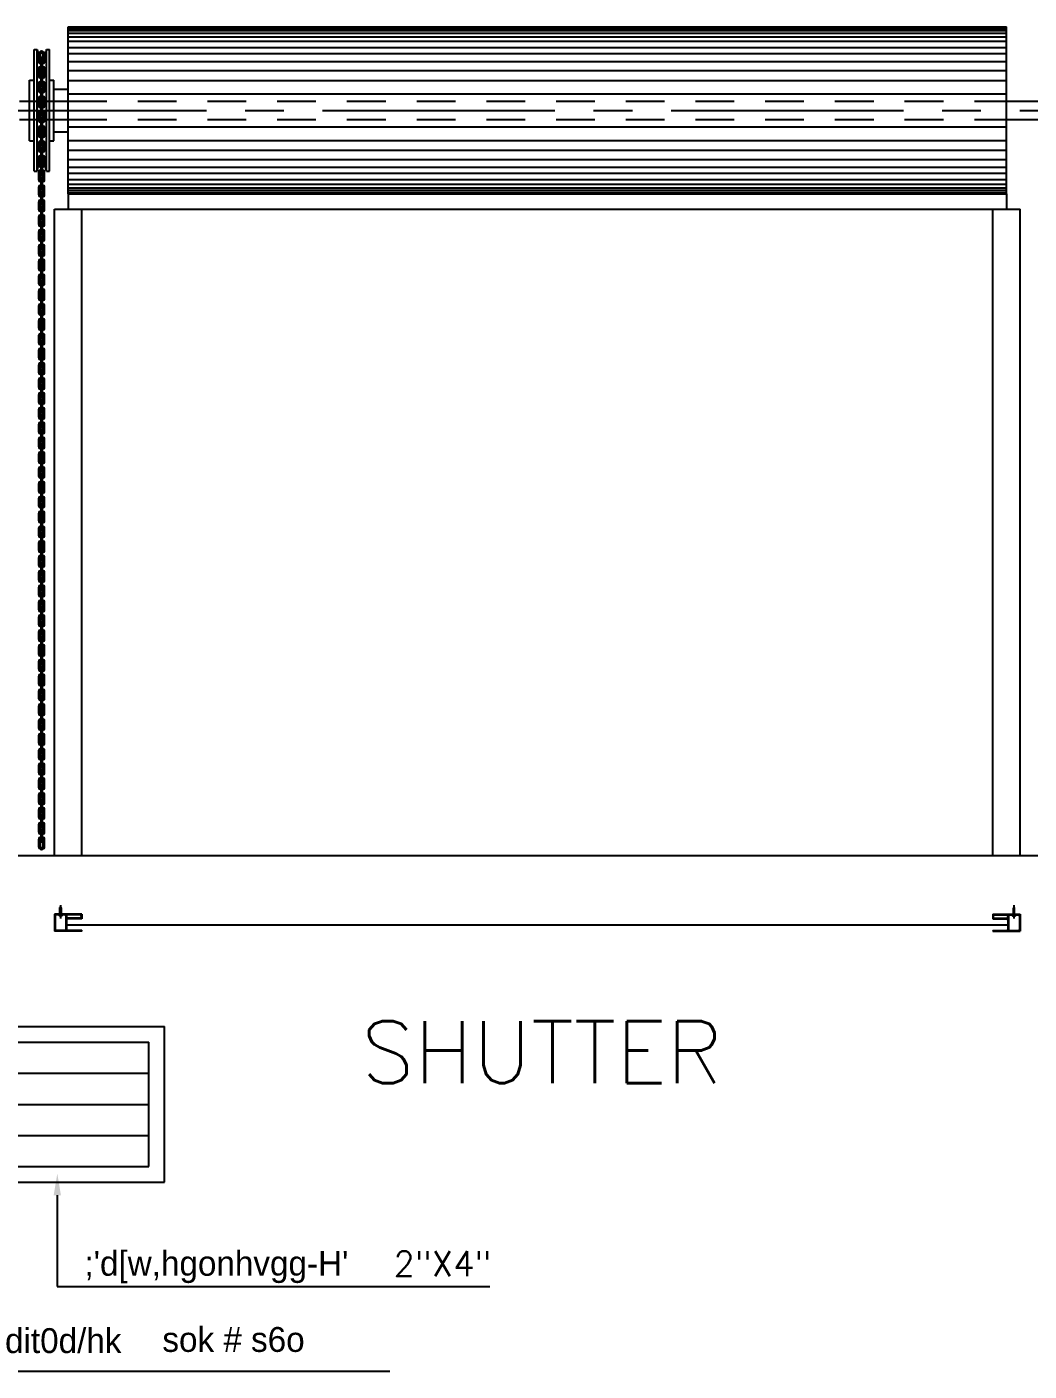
# Model space of a CAD drawing. Header units: inches. Extents: x -2548 to -2391, y 2200 to 2352.
# Drawn here: x -2451.219 to -2447.984, y 2317.749 to 2322.087 of the extents above; entities that cross this region are included whole.
import ezdxf

# ---------------------------------------------------------------- set-up
doc = ezdxf.new("R2010")
doc.units = ezdxf.units.IN
doc.header["$MEASUREMENT"] = 0
for name, pattern in [('CENTER2', [1.125, 0.75, -0.125, 0.125, -0.125]), ('HIDDEN', [0.375, 0.25, -0.125]), ('HIDDEN2', [0.1875, 0.125, -0.0625])]:
    doc.linetypes.add(name, pattern=pattern)
for name, color, linetype in [('1', 7, 'Continuous'), ('19', 4, 'Continuous'), ('2', 2, 'Continuous'), ('4', 4, 'Continuous'), ('5', 5, 'Continuous'), ('6', 6, 'Continuous'), ('8', 8, 'HIDDEN'), ('AD', 6, 'Continuous'), ('DOOR', 9, 'Continuous'), ('GL', 9, 'CENTER2'), ('HI1', 9, 'HIDDEN2')]:
    doc.layers.add(name, color=color, linetype=linetype)
doc.styles.add('GGG', font='THAICU.shx', dxfattribs={"height": 80})
doc.styles.add('ROMANS', font='romans', dxfattribs={"height": 0.1})

msp = doc.modelspace()

# ---------------------------------------------------------------- linework, layer by layer
at = {"layer": '1'}
msp.add_line((-2451.04184, 2321.49867), (-2448.10184, 2321.49867), dxfattribs=at)
at = {"layer": '1', "color": 1, "linetype": 'Continuous'}
for p, q in [((-2451.11338, 2319.24529), (-2451.11044, 2319.24551)), ((-2451.11257, 2319.24465), (-2451.11338, 2319.24529)), ((-2451.11338, 2319.24273), (-2451.11257, 2319.24278)), ((-2451.11257, 2319.24209), (-2451.11338, 2319.24273)), ((-2451.11338, 2319.24016), (-2451.11257, 2319.24022)), ((-2451.11257, 2319.23952), (-2451.11338, 2319.24016)), ((-2451.11338, 2319.23759), (-2451.11257, 2319.23765)), ((-2451.11257, 2319.23695), (-2451.11338, 2319.23759)), ((-2451.11338, 2319.23503), (-2451.11257, 2319.23509)), ((-2451.11257, 2319.23439), (-2451.11338, 2319.23503)), ((-2451.11338, 2319.23246), (-2451.11257, 2319.23252)), ((-2451.11257, 2319.23182), (-2451.11338, 2319.23246)), ((-2451.11338, 2319.2299), (-2451.11257, 2319.22996)), ((-2451.11257, 2319.22926), (-2451.11338, 2319.2299)), ((-2451.11338, 2319.22733), (-2451.11257, 2319.22739)), ((-2451.11257, 2319.22669), (-2451.11338, 2319.22733)), ((-2451.11338, 2319.22477), (-2451.11257, 2319.22482)), ((-2451.11338, 2319.22127), (-2451.11338, 2319.22477)), ((-2451.11257, 2319.24278), (-2451.11257, 2319.24465)), ((-2451.11257, 2319.24022), (-2451.11257, 2319.24209)), ((-2451.11257, 2319.23765), (-2451.11257, 2319.23952)), ((-2451.11257, 2319.23509), (-2451.11257, 2319.23695)), ((-2451.11257, 2319.23252), (-2451.11257, 2319.23439)), ((-2451.11257, 2319.22996), (-2451.11257, 2319.23182)), ((-2451.11257, 2319.22739), (-2451.11257, 2319.22926)), ((-2451.11257, 2319.22482), (-2451.11257, 2319.22669)), ((-2451.11044, 2319.24551), (-2451.1075, 2319.24273)), ((-2451.1083, 2319.24278), (-2451.1083, 2319.24092)), ((-2451.1075, 2319.24273), (-2451.1083, 2319.24278)), ((-2451.1083, 2319.24092), (-2451.1075, 2319.24016)), ((-2451.1083, 2319.24022), (-2451.1083, 2319.23835)), ((-2451.1075, 2319.24016), (-2451.1083, 2319.24022)), ((-2451.1083, 2319.23835), (-2451.1075, 2319.23759)), ((-2451.1083, 2319.23765), (-2451.1083, 2319.23579)), ((-2451.1075, 2319.23759), (-2451.1083, 2319.23765)), ((-2451.1083, 2319.23579), (-2451.1075, 2319.23503)), ((-2451.1083, 2319.23509), (-2451.1083, 2319.23322)), ((-2451.1075, 2319.23503), (-2451.1083, 2319.23509)), ((-2451.1083, 2319.23322), (-2451.1075, 2319.23246)), ((-2451.1083, 2319.23252), (-2451.1083, 2319.23066)), ((-2451.1075, 2319.23246), (-2451.1083, 2319.23252)), ((-2451.1083, 2319.23066), (-2451.1075, 2319.2299)), ((-2451.1083, 2319.22996), (-2451.1083, 2319.22809)), ((-2451.1075, 2319.2299), (-2451.1083, 2319.22996)), ((-2451.1083, 2319.22809), (-2451.1075, 2319.22733)), ((-2451.1083, 2319.22739), (-2451.1083, 2319.22552)), ((-2451.1075, 2319.22733), (-2451.1083, 2319.22739)), ((-2451.1083, 2319.22552), (-2451.1075, 2319.22477)), ((-2451.1075, 2319.22477), (-2451.1075, 2319.22127)), ((-2448.03324, 2319.24551), (-2448.03618, 2319.24273)), ((-2448.03618, 2319.24273), (-2448.03537, 2319.24278)), ((-2448.03537, 2319.24092), (-2448.03618, 2319.24016)), ((-2448.03618, 2319.24016), (-2448.03537, 2319.24022)), ((-2448.03537, 2319.23835), (-2448.03618, 2319.23759)), ((-2448.03618, 2319.23759), (-2448.03537, 2319.23765)), ((-2448.03537, 2319.23579), (-2448.03618, 2319.23503)), ((-2448.03618, 2319.23503), (-2448.03537, 2319.23509)), ((-2448.03537, 2319.23322), (-2448.03618, 2319.23246)), ((-2448.03618, 2319.23246), (-2448.03537, 2319.23252)), ((-2448.03537, 2319.23066), (-2448.03618, 2319.2299)), ((-2448.03618, 2319.2299), (-2448.03537, 2319.22996)), ((-2448.03537, 2319.22809), (-2448.03618, 2319.22733)), ((-2448.03618, 2319.22733), (-2448.03537, 2319.22739)), ((-2448.03537, 2319.22552), (-2448.03618, 2319.22477)), ((-2448.03618, 2319.22477), (-2448.03618, 2319.22127)), ((-2448.03537, 2319.24278), (-2448.03537, 2319.24092)), ((-2448.03537, 2319.24022), (-2448.03537, 2319.23835)), ((-2448.03537, 2319.23765), (-2448.03537, 2319.23579)), ((-2448.03537, 2319.23509), (-2448.03537, 2319.23322)), ((-2448.03537, 2319.23252), (-2448.03537, 2319.23066)), ((-2448.03537, 2319.22996), (-2448.03537, 2319.22809)), ((-2448.03537, 2319.22739), (-2448.03537, 2319.22552)), ((-2448.0303, 2319.24529), (-2448.03324, 2319.24551)), ((-2448.0311, 2319.24465), (-2448.0303, 2319.24529)), ((-2448.0311, 2319.24278), (-2448.0311, 2319.24465)), ((-2448.0303, 2319.24273), (-2448.0311, 2319.24278)), ((-2448.0311, 2319.24209), (-2448.0303, 2319.24273)), ((-2448.0311, 2319.24022), (-2448.0311, 2319.24209)), ((-2448.0303, 2319.24016), (-2448.0311, 2319.24022)), ((-2448.0311, 2319.23952), (-2448.0303, 2319.24016)), ((-2448.0311, 2319.23765), (-2448.0311, 2319.23952)), ((-2448.0303, 2319.23759), (-2448.0311, 2319.23765)), ((-2448.0311, 2319.23695), (-2448.0303, 2319.23759)), ((-2448.0311, 2319.23509), (-2448.0311, 2319.23695)), ((-2448.0303, 2319.23503), (-2448.0311, 2319.23509)), ((-2448.0311, 2319.23439), (-2448.0303, 2319.23503)), ((-2448.0311, 2319.23252), (-2448.0311, 2319.23439)), ((-2448.0303, 2319.23246), (-2448.0311, 2319.23252)), ((-2448.0311, 2319.23182), (-2448.0303, 2319.23246)), ((-2448.0311, 2319.22996), (-2448.0311, 2319.23182)), ((-2448.0303, 2319.2299), (-2448.0311, 2319.22996)), ((-2448.0311, 2319.22926), (-2448.0303, 2319.2299)), ((-2448.0311, 2319.22739), (-2448.0311, 2319.22926)), ((-2448.0303, 2319.22733), (-2448.0311, 2319.22739)), ((-2448.0311, 2319.22669), (-2448.0303, 2319.22733)), ((-2448.0311, 2319.22482), (-2448.0311, 2319.22669)), ((-2448.0303, 2319.22477), (-2448.0311, 2319.22482)), ((-2448.0303, 2319.22127), (-2448.0303, 2319.22477))]:
    msp.add_line(p, q, dxfattribs=at)
at = {"layer": '1', "color": 1}
for p, q in [((-2451.1075, 2319.24273), (-2451.11338, 2319.24529)), ((-2451.1075, 2319.24016), (-2451.11338, 2319.24273)), ((-2451.1075, 2319.23759), (-2451.11338, 2319.24016)), ((-2451.1075, 2319.23503), (-2451.11338, 2319.23759)), ((-2451.1075, 2319.23246), (-2451.11338, 2319.23503)), ((-2451.1075, 2319.23246), (-2451.11338, 2319.23503)), ((-2451.1075, 2319.2299), (-2451.11338, 2319.23246)), ((-2451.1075, 2319.22733), (-2451.11338, 2319.2299)), ((-2451.1075, 2319.22733), (-2451.11338, 2319.2299)), ((-2451.1075, 2319.22477), (-2451.11338, 2319.22733)), ((-2451.1075, 2319.22127), (-2451.11338, 2319.22127)), ((-2448.03618, 2319.24273), (-2448.0303, 2319.24529)), ((-2448.03618, 2319.24016), (-2448.0303, 2319.24273)), ((-2448.03618, 2319.23759), (-2448.0303, 2319.24016)), ((-2448.03618, 2319.23503), (-2448.0303, 2319.23759)), ((-2448.03618, 2319.23246), (-2448.0303, 2319.23503)), ((-2448.03618, 2319.23246), (-2448.0303, 2319.23503)), ((-2448.03618, 2319.2299), (-2448.0303, 2319.23246)), ((-2448.03618, 2319.22733), (-2448.0303, 2319.2299)), ((-2448.03618, 2319.22733), (-2448.0303, 2319.2299)), ((-2448.03618, 2319.22477), (-2448.0303, 2319.22733)), ((-2448.03618, 2319.22127), (-2448.0303, 2319.22127))]:
    msp.add_line(p, q, dxfattribs=at)
at = {"layer": '1'}
for points in [[(-2451.18132, 2321.97701, 1), (-2451.16172, 2321.97701), (-2451.16172, 2321.99841, 1), (-2451.18132, 2321.99841)], [(-2451.17642, 2321.97701, 1), (-2451.16662, 2321.97701), (-2451.16662, 2321.99841, 1), (-2451.17642, 2321.99841)], [(-2451.18132, 2321.92918, 1), (-2451.16172, 2321.92918), (-2451.16172, 2321.95058, 1), (-2451.18132, 2321.95058)], [(-2451.17642, 2321.92918, 1), (-2451.16662, 2321.92918), (-2451.16662, 2321.95058, 1), (-2451.17642, 2321.95058)], [(-2451.1688, 2321.94579), (-2451.1688, 2321.98189, 1), (-2451.1737, 2321.98189), (-2451.1737, 2321.94579, 1)], [(-2451.18132, 2321.88136, 1), (-2451.16172, 2321.88136), (-2451.16172, 2321.90275, 1), (-2451.18132, 2321.90275)], [(-2451.1688, 2321.89797), (-2451.1688, 2321.93407, 1), (-2451.1737, 2321.93407), (-2451.1737, 2321.89797, 1)], [(-2451.17642, 2321.88136, 1), (-2451.16662, 2321.88136), (-2451.16662, 2321.90275, 1), (-2451.17642, 2321.90275)], [(-2451.1688, 2321.85014), (-2451.1688, 2321.88624, 1), (-2451.1737, 2321.88624), (-2451.1737, 2321.85014, 1)], [(-2451.18132, 2321.83353, 1), (-2451.16172, 2321.83353), (-2451.16172, 2321.85493, 1), (-2451.18132, 2321.85493)], [(-2451.17642, 2321.83353, 1), (-2451.16662, 2321.83353), (-2451.16662, 2321.85493, 1), (-2451.17642, 2321.85493)], [(-2451.1688, 2321.80232), (-2451.1688, 2321.83842, 1), (-2451.1737, 2321.83842), (-2451.1737, 2321.80232, 1)], [(-2451.18132, 2321.7857, 1), (-2451.16172, 2321.7857), (-2451.16172, 2321.8071, 1), (-2451.18132, 2321.8071)], [(-2451.17642, 2321.7857, 1), (-2451.16662, 2321.7857), (-2451.16662, 2321.8071, 1), (-2451.17642, 2321.8071)], [(-2451.1688, 2321.75449), (-2451.1688, 2321.79059, 1), (-2451.1737, 2321.79059), (-2451.1737, 2321.75449, 1)], [(-2451.18132, 2321.73788, 1), (-2451.16172, 2321.73788), (-2451.16172, 2321.75928, 1), (-2451.18132, 2321.75928)], [(-2451.17642, 2321.73788, 1), (-2451.16662, 2321.73788), (-2451.16662, 2321.75928, 1), (-2451.17642, 2321.75928)], [(-2451.1688, 2321.70666), (-2451.1688, 2321.74276, 1), (-2451.1737, 2321.74276), (-2451.1737, 2321.70666, 1)], [(-2451.18132, 2321.69005, 1), (-2451.16172, 2321.69005), (-2451.16172, 2321.71145, 1), (-2451.18132, 2321.71145)], [(-2451.17642, 2321.69005, 1), (-2451.16662, 2321.69005), (-2451.16662, 2321.71145, 1), (-2451.17642, 2321.71145)], [(-2451.1688, 2321.65884), (-2451.1688, 2321.69494, 1), (-2451.1737, 2321.69494), (-2451.1737, 2321.65884, 1)], [(-2451.18132, 2321.64223, 1), (-2451.16172, 2321.64223), (-2451.16172, 2321.66363, 1), (-2451.18132, 2321.66363)], [(-2451.17642, 2321.64223, 1), (-2451.16662, 2321.64223), (-2451.16662, 2321.66363, 1), (-2451.17642, 2321.66363)], [(-2451.18132, 2321.5944, 1), (-2451.16172, 2321.5944), (-2451.16172, 2321.6158, 1), (-2451.18132, 2321.6158)], [(-2451.17642, 2321.5944, 1), (-2451.16662, 2321.5944), (-2451.16662, 2321.6158, 1), (-2451.17642, 2321.6158)], [(-2451.1688, 2321.61101), (-2451.1688, 2321.64711, 1), (-2451.1737, 2321.64711), (-2451.1737, 2321.61101, 1)], [(-2451.18132, 2321.54657, 1), (-2451.16172, 2321.54657), (-2451.16172, 2321.56797, 1), (-2451.18132, 2321.56797)], [(-2451.17642, 2321.54657, 1), (-2451.16662, 2321.54657), (-2451.16662, 2321.56797, 1), (-2451.17642, 2321.56797)], [(-2451.1688, 2321.56319), (-2451.1688, 2321.59929, 1), (-2451.1737, 2321.59929), (-2451.1737, 2321.56319, 1)], [(-2451.18132, 2321.49875, 1), (-2451.16172, 2321.49875), (-2451.16172, 2321.52015, 1), (-2451.18132, 2321.52015)], [(-2451.17642, 2321.49875, 1), (-2451.16662, 2321.49875), (-2451.16662, 2321.52015, 1), (-2451.17642, 2321.52015)], [(-2451.1688, 2321.51536), (-2451.1688, 2321.55146, 1), (-2451.1737, 2321.55146), (-2451.1737, 2321.51536, 1)], [(-2451.18132, 2321.45092, 1), (-2451.16172, 2321.45092), (-2451.16172, 2321.47232, 1), (-2451.18132, 2321.47232)], [(-2451.17642, 2321.45092, 1), (-2451.16662, 2321.45092), (-2451.16662, 2321.47232, 1), (-2451.17642, 2321.47232)], [(-2451.1688, 2321.46754), (-2451.1688, 2321.50363, 1), (-2451.1737, 2321.50363), (-2451.1737, 2321.46754, 1)], [(-2451.18132, 2321.4031, 1), (-2451.16172, 2321.4031), (-2451.16172, 2321.4245, 1), (-2451.18132, 2321.4245)], [(-2451.1688, 2321.41971), (-2451.1688, 2321.45581, 1), (-2451.1737, 2321.45581), (-2451.1737, 2321.41971, 1)], [(-2451.17642, 2321.4031, 1), (-2451.16662, 2321.4031), (-2451.16662, 2321.4245, 1), (-2451.17642, 2321.4245)], [(-2451.1688, 2321.37188), (-2451.1688, 2321.40798, 1), (-2451.1737, 2321.40798), (-2451.1737, 2321.37188, 1)], [(-2451.18132, 2321.35527, 1), (-2451.16172, 2321.35527), (-2451.16172, 2321.37667, 1), (-2451.18132, 2321.37667)], [(-2451.17642, 2321.35527, 1), (-2451.16662, 2321.35527), (-2451.16662, 2321.37667, 1), (-2451.17642, 2321.37667)], [(-2451.1688, 2321.32406), (-2451.1688, 2321.36016, 1), (-2451.1737, 2321.36016), (-2451.1737, 2321.32406, 1)], [(-2451.18132, 2321.30745, 1), (-2451.16172, 2321.30745), (-2451.16172, 2321.32884, 1), (-2451.18132, 2321.32884)], [(-2451.17642, 2321.30745, 1), (-2451.16662, 2321.30745), (-2451.16662, 2321.32884, 1), (-2451.17642, 2321.32884)], [(-2451.1688, 2321.27623), (-2451.1688, 2321.31233, 1), (-2451.1737, 2321.31233), (-2451.1737, 2321.27623, 1)], [(-2451.18132, 2321.25962, 1), (-2451.16172, 2321.25962), (-2451.16172, 2321.28102, 1), (-2451.18132, 2321.28102)], [(-2451.17642, 2321.25962, 1), (-2451.16662, 2321.25962), (-2451.16662, 2321.28102, 1), (-2451.17642, 2321.28102)], [(-2451.1688, 2321.22841), (-2451.1688, 2321.26451, 1), (-2451.1737, 2321.26451), (-2451.1737, 2321.22841, 1)], [(-2451.18132, 2321.21179, 1), (-2451.16172, 2321.21179), (-2451.16172, 2321.23319, 1), (-2451.18132, 2321.23319)], [(-2451.17642, 2321.21179, 1), (-2451.16662, 2321.21179), (-2451.16662, 2321.23319, 1), (-2451.17642, 2321.23319)], [(-2451.1688, 2321.18058), (-2451.1688, 2321.21668, 1), (-2451.1737, 2321.21668), (-2451.1737, 2321.18058, 1)], [(-2451.18132, 2321.16397, 1), (-2451.16172, 2321.16397), (-2451.16172, 2321.18537, 1), (-2451.18132, 2321.18537)], [(-2451.17642, 2321.16397, 1), (-2451.16662, 2321.16397), (-2451.16662, 2321.18537, 1), (-2451.17642, 2321.18537)], [(-2451.18132, 2321.11614, 1), (-2451.16172, 2321.11614), (-2451.16172, 2321.13754, 1), (-2451.18132, 2321.13754)], [(-2451.17642, 2321.11614, 1), (-2451.16662, 2321.11614), (-2451.16662, 2321.13754, 1), (-2451.17642, 2321.13754)], [(-2451.1688, 2321.13275), (-2451.1688, 2321.16885, 1), (-2451.1737, 2321.16885), (-2451.1737, 2321.13275, 1)], [(-2451.18132, 2321.06832, 1), (-2451.16172, 2321.06832), (-2451.16172, 2321.08971, 1), (-2451.18132, 2321.08971)], [(-2451.17642, 2321.06832, 1), (-2451.16662, 2321.06832), (-2451.16662, 2321.08971, 1), (-2451.17642, 2321.08971)], [(-2451.1688, 2321.08493), (-2451.1688, 2321.12103, 1), (-2451.1737, 2321.12103), (-2451.1737, 2321.08493, 1)], [(-2451.18132, 2321.02049, 1), (-2451.16172, 2321.02049), (-2451.16172, 2321.04189, 1), (-2451.18132, 2321.04189)], [(-2451.17642, 2321.02049, 1), (-2451.16662, 2321.02049), (-2451.16662, 2321.04189, 1), (-2451.17642, 2321.04189)], [(-2451.1688, 2321.0371), (-2451.1688, 2321.0732, 1), (-2451.1737, 2321.0732), (-2451.1737, 2321.0371, 1)], [(-2451.18132, 2320.97266, 1), (-2451.16172, 2320.97266), (-2451.16172, 2320.99406, 1), (-2451.18132, 2320.99406)], [(-2451.1688, 2320.98928), (-2451.1688, 2321.02538, 1), (-2451.1737, 2321.02538), (-2451.1737, 2320.98928, 1)], [(-2451.17642, 2320.97266, 1), (-2451.16662, 2320.97266), (-2451.16662, 2320.99406, 1), (-2451.17642, 2320.99406)], [(-2451.1688, 2320.94145), (-2451.1688, 2320.97755, 1), (-2451.1737, 2320.97755), (-2451.1737, 2320.94145, 1)], [(-2451.18132, 2320.92484, 1), (-2451.16172, 2320.92484), (-2451.16172, 2320.94624, 1), (-2451.18132, 2320.94624)], [(-2451.17642, 2320.92484, 1), (-2451.16662, 2320.92484), (-2451.16662, 2320.94624, 1), (-2451.17642, 2320.94624)], [(-2451.1688, 2320.89363), (-2451.1688, 2320.92972, 1), (-2451.1737, 2320.92972), (-2451.1737, 2320.89363, 1)], [(-2451.18132, 2320.87701, 1), (-2451.16172, 2320.87701), (-2451.16172, 2320.89841, 1), (-2451.18132, 2320.89841)], [(-2451.17642, 2320.87701, 1), (-2451.16662, 2320.87701), (-2451.16662, 2320.89841, 1), (-2451.17642, 2320.89841)], [(-2451.1688, 2320.8458), (-2451.1688, 2320.8819, 1), (-2451.1737, 2320.8819), (-2451.1737, 2320.8458, 1)], [(-2451.18132, 2320.82919, 1), (-2451.16172, 2320.82919), (-2451.16172, 2320.85059, 1), (-2451.18132, 2320.85059)], [(-2451.17642, 2320.82919, 1), (-2451.16662, 2320.82919), (-2451.16662, 2320.85059, 1), (-2451.17642, 2320.85059)], [(-2451.1688, 2320.79797), (-2451.1688, 2320.83407, 1), (-2451.1737, 2320.83407), (-2451.1737, 2320.79797, 1)], [(-2451.18132, 2320.78136, 1), (-2451.16172, 2320.78136), (-2451.16172, 2320.80276, 1), (-2451.18132, 2320.80276)], [(-2451.17642, 2320.78136, 1), (-2451.16662, 2320.78136), (-2451.16662, 2320.80276, 1), (-2451.17642, 2320.80276)], [(-2451.1688, 2320.75015), (-2451.1688, 2320.78625, 1), (-2451.1737, 2320.78625), (-2451.1737, 2320.75015, 1)], [(-2451.18132, 2320.73353, 1), (-2451.16172, 2320.73353), (-2451.16172, 2320.75493, 1), (-2451.18132, 2320.75493)], [(-2451.17642, 2320.73353, 1), (-2451.16662, 2320.73353), (-2451.16662, 2320.75493, 1), (-2451.17642, 2320.75493)], [(-2451.1688, 2320.70232), (-2451.1688, 2320.73842, 1), (-2451.1737, 2320.73842), (-2451.1737, 2320.70232, 1)], [(-2451.18132, 2320.68571, 1), (-2451.16172, 2320.68571), (-2451.16172, 2320.70711, 1), (-2451.18132, 2320.70711)], [(-2451.17642, 2320.68571, 1), (-2451.16662, 2320.68571), (-2451.16662, 2320.70711, 1), (-2451.17642, 2320.70711)], [(-2451.18132, 2320.63788, 1), (-2451.16172, 2320.63788), (-2451.16172, 2320.65928, 1), (-2451.18132, 2320.65928)], [(-2451.17642, 2320.63788, 1), (-2451.16662, 2320.63788), (-2451.16662, 2320.65928, 1), (-2451.17642, 2320.65928)], [(-2451.1688, 2320.6545), (-2451.1688, 2320.69059, 1), (-2451.1737, 2320.69059), (-2451.1737, 2320.6545, 1)], [(-2451.18132, 2320.59006, 1), (-2451.16172, 2320.59006), (-2451.16172, 2320.61146, 1), (-2451.18132, 2320.61146)], [(-2451.17642, 2320.59006, 1), (-2451.16662, 2320.59006), (-2451.16662, 2320.61146, 1), (-2451.17642, 2320.61146)], [(-2451.1688, 2320.60667), (-2451.1688, 2320.64277, 1), (-2451.1737, 2320.64277), (-2451.1737, 2320.60667, 1)], [(-2451.18132, 2320.54223, 1), (-2451.16172, 2320.54223), (-2451.16172, 2320.56363, 1), (-2451.18132, 2320.56363)], [(-2451.17642, 2320.54223, 1), (-2451.16662, 2320.54223), (-2451.16662, 2320.56363, 1), (-2451.17642, 2320.56363)], [(-2451.1688, 2320.55884), (-2451.1688, 2320.59494, 1), (-2451.1737, 2320.59494), (-2451.1737, 2320.55884, 1)], [(-2451.18132, 2320.49441, 1), (-2451.16172, 2320.49441), (-2451.16172, 2320.5158, 1), (-2451.18132, 2320.5158)], [(-2451.1688, 2320.51102), (-2451.1688, 2320.54712, 1), (-2451.1737, 2320.54712), (-2451.1737, 2320.51102, 1)], [(-2451.17642, 2320.49441, 1), (-2451.16662, 2320.49441), (-2451.16662, 2320.5158, 1), (-2451.17642, 2320.5158)], [(-2451.1688, 2320.46319), (-2451.1688, 2320.49929, 1), (-2451.1737, 2320.49929), (-2451.1737, 2320.46319, 1)], [(-2451.18132, 2320.44658, 1), (-2451.16172, 2320.44658), (-2451.16172, 2320.46798, 1), (-2451.18132, 2320.46798)], [(-2451.17642, 2320.44658, 1), (-2451.16662, 2320.44658), (-2451.16662, 2320.46798, 1), (-2451.17642, 2320.46798)], [(-2451.1688, 2320.41537), (-2451.1688, 2320.45147, 1), (-2451.1737, 2320.45147), (-2451.1737, 2320.41537, 1)], [(-2451.18132, 2320.39875, 1), (-2451.16172, 2320.39875), (-2451.16172, 2320.42015, 1), (-2451.18132, 2320.42015)], [(-2451.17642, 2320.39875, 1), (-2451.16662, 2320.39875), (-2451.16662, 2320.42015, 1), (-2451.17642, 2320.42015)], [(-2451.1688, 2320.36754), (-2451.1688, 2320.40364, 1), (-2451.1737, 2320.40364), (-2451.1737, 2320.36754, 1)], [(-2451.18132, 2320.35093, 1), (-2451.16172, 2320.35093), (-2451.16172, 2320.37233, 1), (-2451.18132, 2320.37233)], [(-2451.17642, 2320.35093, 1), (-2451.16662, 2320.35093), (-2451.16662, 2320.37233, 1), (-2451.17642, 2320.37233)], [(-2451.1688, 2320.31971), (-2451.1688, 2320.35581, 1), (-2451.1737, 2320.35581), (-2451.1737, 2320.31971, 1)], [(-2451.18132, 2320.3031, 1), (-2451.16172, 2320.3031), (-2451.16172, 2320.3245, 1), (-2451.18132, 2320.3245)], [(-2451.17642, 2320.3031, 1), (-2451.16662, 2320.3031), (-2451.16662, 2320.3245, 1), (-2451.17642, 2320.3245)], [(-2451.1688, 2320.27189), (-2451.1688, 2320.30799, 1), (-2451.1737, 2320.30799), (-2451.1737, 2320.27189, 1)], [(-2451.18132, 2320.25528, 1), (-2451.16172, 2320.25528), (-2451.16172, 2320.27668, 1), (-2451.18132, 2320.27668)], [(-2451.17642, 2320.25528, 1), (-2451.16662, 2320.25528), (-2451.16662, 2320.27668, 1), (-2451.17642, 2320.27668)], [(-2451.1688, 2320.22406), (-2451.1688, 2320.26016, 1), (-2451.1737, 2320.26016), (-2451.1737, 2320.22406, 1)], [(-2451.18132, 2320.20745, 1), (-2451.16172, 2320.20745), (-2451.16172, 2320.22885, 1), (-2451.18132, 2320.22885)], [(-2451.17642, 2320.20745, 1), (-2451.16662, 2320.20745), (-2451.16662, 2320.22885, 1), (-2451.17642, 2320.22885)], [(-2451.18132, 2320.15962, 1), (-2451.16172, 2320.15962), (-2451.16172, 2320.18102, 1), (-2451.18132, 2320.18102)], [(-2451.17642, 2320.15962, 1), (-2451.16662, 2320.15962), (-2451.16662, 2320.18102, 1), (-2451.17642, 2320.18102)], [(-2451.1688, 2320.17624), (-2451.1688, 2320.21234, 1), (-2451.1737, 2320.21234), (-2451.1737, 2320.17624, 1)], [(-2451.18132, 2320.1118, 1), (-2451.16172, 2320.1118), (-2451.16172, 2320.1332, 1), (-2451.18132, 2320.1332)], [(-2451.17642, 2320.1118, 1), (-2451.16662, 2320.1118), (-2451.16662, 2320.1332, 1), (-2451.17642, 2320.1332)], [(-2451.1688, 2320.12841), (-2451.1688, 2320.16451, 1), (-2451.1737, 2320.16451), (-2451.1737, 2320.12841, 1)], [(-2451.18132, 2320.06397, 1), (-2451.16172, 2320.06397), (-2451.16172, 2320.08537, 1), (-2451.18132, 2320.08537)], [(-2451.17642, 2320.06397, 1), (-2451.16662, 2320.06397), (-2451.16662, 2320.08537, 1), (-2451.17642, 2320.08537)], [(-2451.1688, 2320.08059), (-2451.1688, 2320.11668, 1), (-2451.1737, 2320.11668), (-2451.1737, 2320.08059, 1)], [(-2451.18132, 2320.01615, 1), (-2451.16172, 2320.01615), (-2451.16172, 2320.03755, 1), (-2451.18132, 2320.03755)], [(-2451.1688, 2320.03276), (-2451.1688, 2320.06886, 1), (-2451.1737, 2320.06886), (-2451.1737, 2320.03276, 1)], [(-2451.17642, 2320.01615, 1), (-2451.16662, 2320.01615), (-2451.16662, 2320.03755, 1), (-2451.17642, 2320.03755)], [(-2451.1688, 2319.98493), (-2451.1688, 2320.02103, 1), (-2451.1737, 2320.02103), (-2451.1737, 2319.98493, 1)], [(-2451.18132, 2319.96832, 1), (-2451.16172, 2319.96832), (-2451.16172, 2319.98972, 1), (-2451.18132, 2319.98972)], [(-2451.17642, 2319.96832, 1), (-2451.16662, 2319.96832), (-2451.16662, 2319.98972, 1), (-2451.17642, 2319.98972)], [(-2451.1688, 2319.93711), (-2451.1688, 2319.97321, 1), (-2451.1737, 2319.97321), (-2451.1737, 2319.93711, 1)], [(-2451.18132, 2319.9205, 1), (-2451.16172, 2319.9205), (-2451.16172, 2319.94189, 1), (-2451.18132, 2319.94189)], [(-2451.17642, 2319.9205, 1), (-2451.16662, 2319.9205), (-2451.16662, 2319.94189, 1), (-2451.17642, 2319.94189)], [(-2451.1688, 2319.88928), (-2451.1688, 2319.92538, 1), (-2451.1737, 2319.92538), (-2451.1737, 2319.88928, 1)], [(-2451.18132, 2319.87267, 1), (-2451.16172, 2319.87267), (-2451.16172, 2319.89407, 1), (-2451.18132, 2319.89407)], [(-2451.17642, 2319.87267, 1), (-2451.16662, 2319.87267), (-2451.16662, 2319.89407, 1), (-2451.17642, 2319.89407)], [(-2451.1688, 2319.84146), (-2451.1688, 2319.87756, 1), (-2451.1737, 2319.87756), (-2451.1737, 2319.84146, 1)], [(-2451.18132, 2319.82484, 1), (-2451.16172, 2319.82484), (-2451.16172, 2319.84624, 1), (-2451.18132, 2319.84624)], [(-2451.17642, 2319.82484, 1), (-2451.16662, 2319.82484), (-2451.16662, 2319.84624, 1), (-2451.17642, 2319.84624)], [(-2451.1688, 2319.79363), (-2451.1688, 2319.82973, 1), (-2451.1737, 2319.82973), (-2451.1737, 2319.79363, 1)], [(-2451.18132, 2319.77702, 1), (-2451.16172, 2319.77702), (-2451.16172, 2319.79842, 1), (-2451.18132, 2319.79842)], [(-2451.17642, 2319.77702, 1), (-2451.16662, 2319.77702), (-2451.16662, 2319.79842, 1), (-2451.17642, 2319.79842)], [(-2451.18132, 2319.72919, 1), (-2451.16172, 2319.72919), (-2451.16172, 2319.75059, 1), (-2451.18132, 2319.75059)], [(-2451.17642, 2319.72919, 1), (-2451.16662, 2319.72919), (-2451.16662, 2319.75059, 1), (-2451.17642, 2319.75059)], [(-2451.1688, 2319.7458), (-2451.1688, 2319.7819, 1), (-2451.1737, 2319.7819), (-2451.1737, 2319.7458, 1)], [(-2451.18132, 2319.68137, 1), (-2451.16172, 2319.68137), (-2451.16172, 2319.70277, 1), (-2451.18132, 2319.70277)], [(-2451.17642, 2319.68137, 1), (-2451.16662, 2319.68137), (-2451.16662, 2319.70277, 1), (-2451.17642, 2319.70277)], [(-2451.1688, 2319.69798), (-2451.1688, 2319.73408, 1), (-2451.1737, 2319.73408), (-2451.1737, 2319.69798, 1)], [(-2451.18132, 2319.63354, 1), (-2451.16172, 2319.63354), (-2451.16172, 2319.65494, 1), (-2451.18132, 2319.65494)], [(-2451.17642, 2319.63354, 1), (-2451.16662, 2319.63354), (-2451.16662, 2319.65494, 1), (-2451.17642, 2319.65494)], [(-2451.1688, 2319.65015), (-2451.1688, 2319.68625, 1), (-2451.1737, 2319.68625), (-2451.1737, 2319.65015, 1)], [(-2451.18132, 2319.58571, 1), (-2451.16172, 2319.58571), (-2451.16172, 2319.60711, 1), (-2451.18132, 2319.60711)], [(-2451.17642, 2319.58571, 1), (-2451.16662, 2319.58571), (-2451.16662, 2319.60711, 1), (-2451.17642, 2319.60711)], [(-2451.1688, 2319.60233), (-2451.1688, 2319.63843, 1), (-2451.1737, 2319.63843), (-2451.1737, 2319.60233, 1)], [(-2451.18132, 2319.53789, 1), (-2451.16172, 2319.53789), (-2451.16172, 2319.55929, 1), (-2451.18132, 2319.55929)], [(-2451.1688, 2319.5545), (-2451.1688, 2319.5906, 1), (-2451.1737, 2319.5906), (-2451.1737, 2319.5545, 1)], [(-2451.17642, 2319.53789, 1), (-2451.16662, 2319.53789), (-2451.16662, 2319.55929, 1), (-2451.17642, 2319.55929)], [(-2451.1688, 2319.50668), (-2451.1688, 2319.54277, 1), (-2451.1737, 2319.54277), (-2451.1737, 2319.50668, 1)], [(-2451.18132, 2319.49006, 1), (-2451.16172, 2319.49006), (-2451.16172, 2319.51146, 1), (-2451.18132, 2319.51146)], [(-2451.17642, 2319.49006, 1), (-2451.16662, 2319.49006), (-2451.16662, 2319.51146, 1), (-2451.17642, 2319.51146)], [(-2451.1688, 2319.45885), (-2451.1688, 2319.49495, 1), (-2451.1737, 2319.49495), (-2451.1737, 2319.45885, 1)], [(-2451.18132, 2319.44224, 1), (-2451.16172, 2319.44224), (-2451.16172, 2319.46364, 1), (-2451.18132, 2319.46364)], [(-2451.17642, 2319.44224, 1), (-2451.16662, 2319.44224), (-2451.16662, 2319.46364, 1), (-2451.17642, 2319.46364)]]:
    msp.add_lwpolyline(points, format="xyb", close=True, dxfattribs=at)
at = {"layer": '1', "color": 1}
for points in [[(-2451.11642, 2319.22127), (-2451.10445, 2319.22127, -0.8004124)], [(-2448.02725, 2319.22127), (-2448.03922, 2319.22127, 0.8004124)]]:
    msp.add_lwpolyline(points, format="xyb", close=True, dxfattribs=at)
for points in [[(-2451.11044, 2319.22605), (-2451.11044, 2319.22348), (-2451.11338, 2319.22477)], [(-2448.03324, 2319.22605), (-2448.03324, 2319.22348), (-2448.0303, 2319.22477)]]:
    msp.add_lwpolyline(points, dxfattribs=at)
for points in [[(-2451.10891, 2319.21667), (-2451.109, 2319.21682, -0.4700449), (-2451.11089, 2319.2179), (-2451.11113, 2319.21787, -0.5354751), (-2451.11194, 2319.21678), (-2451.11196, 2319.21667)], [(-2448.03476, 2319.21667), (-2448.03467, 2319.21682, 0.4700449), (-2448.03279, 2319.2179), (-2448.03254, 2319.21787, 0.5354751), (-2448.03173, 2319.21678), (-2448.03171, 2319.21667)]]:
    msp.add_lwpolyline(points, format="xyb", dxfattribs=at)
at = {"layer": '2'}
for p, q in [((-2451.24274, 2321.84657), (-2451.08594, 2321.84657)), ((-2448.05774, 2321.84657), (-2447.94014, 2321.84657)), ((-2451.24274, 2321.78777), (-2451.08594, 2321.78777)), ((-2448.05774, 2321.78777), (-2447.94014, 2321.78777)), ((-2451.08594, 2321.54767), (-2451.08594, 2321.49867)), ((-2448.05774, 2321.54767), (-2448.05774, 2321.49867))]:
    msp.add_line(p, q, dxfattribs=at)
at = {"layer": '4'}
for p, q in [((-2447.74004, 2319.41127), (-2452.40792, 2319.41127)), ((-2451.09084, 2319.18942), (-2448.05284, 2319.18942))]:
    msp.add_line(p, q, dxfattribs=at)
at = {"layer": '5'}
for p, q in [((-2451.08594, 2322.08667), (-2448.05774, 2322.08667)), ((-2451.08594, 2321.54767), (-2451.08594, 2322.08667)), ((-2448.05774, 2321.54767), (-2448.05774, 2322.08667)), ((-2451.19539, 2322.01317), (-2451.18559, 2322.01317)), ((-2451.19539, 2321.62117), (-2451.19539, 2322.01317)), ((-2451.18559, 2322.01317), (-2451.1803, 2321.98867)), ((-2451.18559, 2321.62117), (-2451.18559, 2322.01317)), ((-2451.15619, 2322.01317), (-2451.16148, 2321.98867)), ((-2451.15619, 2322.01317), (-2451.14639, 2322.01317)), ((-2451.15619, 2321.62117), (-2451.15619, 2322.01317)), ((-2451.14639, 2321.62117), (-2451.14639, 2322.01317)), ((-2451.1803, 2321.98867), (-2451.16148, 2321.98867)), ((-2451.21009, 2321.91517), (-2451.19539, 2321.91517)), ((-2451.21009, 2321.71917), (-2451.21009, 2321.91517)), ((-2451.14639, 2321.91517), (-2451.13169, 2321.91517)), ((-2451.13169, 2321.71917), (-2451.13169, 2321.91517)), ((-2451.13169, 2321.8862), (-2451.08594, 2321.8862)), ((-2451.13169, 2321.74814), (-2451.08594, 2321.74814)), ((-2451.21009, 2321.71917), (-2451.19539, 2321.71917)), ((-2451.14639, 2321.71917), (-2451.13169, 2321.71917)), ((-2451.19539, 2321.62117), (-2451.18559, 2321.62117)), ((-2451.18559, 2321.62117), (-2451.1803, 2321.64567)), ((-2451.1803, 2321.64567), (-2451.16148, 2321.64567)), ((-2451.15619, 2321.62117), (-2451.16148, 2321.64567)), ((-2451.15619, 2321.62117), (-2451.14639, 2321.62117)), ((-2451.08594, 2321.54767), (-2448.05774, 2321.54767))]:
    msp.add_line(p, q, dxfattribs=at)
at = {"layer": '5', "color": 8}
for p, q in [((-2451.08594, 2322.08168), (-2448.05774, 2322.08168)), ((-2451.08594, 2322.07504), (-2448.05774, 2322.07504)), ((-2451.08594, 2322.06673), (-2448.05774, 2322.06673)), ((-2451.08594, 2322.05509), (-2448.05774, 2322.05509)), ((-2451.08594, 2322.04014), (-2448.05774, 2322.04014)), ((-2451.08594, 2322.02019), (-2448.05774, 2322.02019)), ((-2451.08594, 2322.00025), (-2448.05774, 2322.00025)), ((-2451.08594, 2321.97532), (-2448.05774, 2321.97532)), ((-2451.08594, 2321.94541), (-2448.05774, 2321.94541)), ((-2451.08594, 2321.91383), (-2448.05774, 2321.91383)), ((-2451.08594, 2321.87063), (-2448.05774, 2321.87063)), ((-2451.08594, 2321.76371), (-2448.05774, 2321.76371)), ((-2451.08594, 2321.7205), (-2448.05774, 2321.7205)), ((-2451.08594, 2321.68893), (-2448.05774, 2321.68893)), ((-2451.08594, 2321.65901), (-2448.05774, 2321.65901)), ((-2451.08594, 2321.63409), (-2448.05774, 2321.63409)), ((-2451.08594, 2321.61414), (-2448.05774, 2321.61414)), ((-2451.08594, 2321.5942), (-2448.05774, 2321.5942)), ((-2451.08594, 2321.57925), (-2448.05774, 2321.57925)), ((-2451.08594, 2321.56761), (-2448.05774, 2321.56761)), ((-2451.08594, 2321.5593), (-2448.05774, 2321.5593)), ((-2451.08594, 2321.55265), (-2448.05774, 2321.55265))]:
    msp.add_line(p, q, dxfattribs=at)
at = {"layer": '6'}
for p, q in [((-2451.13004, 2319.41127), (-2451.13004, 2321.49867)), ((-2451.13004, 2321.49867), (-2451.04184, 2321.49867)), ((-2451.04184, 2319.41127), (-2451.04184, 2321.49867)), ((-2448.10184, 2319.41127), (-2448.10184, 2321.49867)), ((-2448.10184, 2321.49867), (-2448.01364, 2321.49867)), ((-2448.01364, 2319.41127), (-2448.01364, 2321.49867))]:
    msp.add_line(p, q, dxfattribs=at)
at = {"layer": '8'}
for p, q in [((-2451.11044, 2319.25237), (-2451.11044, 2319.20959)), ((-2448.03324, 2319.25237), (-2448.03324, 2319.20959))]:
    msp.add_line(p, q, dxfattribs=at)
at = {"layer": 'AD'}
for p, q in [((-2451.04184, 2319.22323), (-2451.13004, 2319.22323)), ((-2451.13004, 2319.22323), (-2451.13004, 2319.16835)), ((-2451.09574, 2319.22127), (-2451.12514, 2319.22127)), ((-2451.04674, 2319.22127), (-2451.0879, 2319.22127)), ((-2451.04184, 2319.22323), (-2451.04184, 2319.20853)), ((-2448.10184, 2319.22323), (-2448.10184, 2319.20853)), ((-2448.10184, 2319.22323), (-2448.01364, 2319.22323)), ((-2448.09694, 2319.22127), (-2448.05578, 2319.22127)), ((-2448.04794, 2319.22127), (-2448.01854, 2319.22127)), ((-2448.01364, 2319.22323), (-2448.01364, 2319.16835)), ((-2451.12808, 2319.21833), (-2451.12808, 2319.17325)), ((-2451.0928, 2319.21833), (-2451.0928, 2319.17325)), ((-2451.09084, 2319.21833), (-2451.09084, 2319.21343)), ((-2451.09084, 2319.20559), (-2451.09084, 2319.17325)), ((-2451.04674, 2319.21049), (-2451.0879, 2319.21049)), ((-2451.04184, 2319.20853), (-2451.0879, 2319.20853)), ((-2451.0438, 2319.21833), (-2451.0438, 2319.21343)), ((-2448.10184, 2319.20853), (-2448.05578, 2319.20853)), ((-2448.09988, 2319.21833), (-2448.09988, 2319.21343)), ((-2448.09694, 2319.21049), (-2448.05578, 2319.21049)), ((-2448.05284, 2319.21833), (-2448.05284, 2319.21343)), ((-2448.05284, 2319.20559), (-2448.05284, 2319.17325)), ((-2448.05088, 2319.21833), (-2448.05088, 2319.17325)), ((-2448.0156, 2319.21833), (-2448.0156, 2319.17325)), ((-2451.04184, 2319.16835), (-2451.13004, 2319.16835)), ((-2451.09574, 2319.17031), (-2451.12514, 2319.17031)), ((-2451.05164, 2319.17031), (-2451.0879, 2319.17031)), ((-2451.04184, 2319.17129), (-2451.05164, 2319.17129)), ((-2451.05164, 2319.17129), (-2451.05164, 2319.17031)), ((-2451.04184, 2319.17129), (-2451.04184, 2319.16835)), ((-2448.10184, 2319.17129), (-2448.10184, 2319.16835)), ((-2448.10184, 2319.17129), (-2448.09204, 2319.17129)), ((-2448.10184, 2319.16835), (-2448.01364, 2319.16835)), ((-2448.09204, 2319.17129), (-2448.09204, 2319.17031)), ((-2448.09204, 2319.17031), (-2448.05578, 2319.17031)), ((-2448.04794, 2319.17031), (-2448.01854, 2319.17031))]:
    msp.add_line(p, q, dxfattribs=at)
for centre, start, end in [((-2451.12514, 2319.21833), 90, 180), ((-2451.09574, 2319.21833), 0, 90), ((-2451.0879, 2319.21833), 90, 180), ((-2451.04674, 2319.21833), 360, 90), ((-2448.09694, 2319.21833), 90, 180), ((-2448.05578, 2319.21833), 0, 90), ((-2448.04794, 2319.21833), 90, 180), ((-2448.01854, 2319.21833), 0, 90), ((-2451.0879, 2319.21343), 180, 270), ((-2451.0879, 2319.20559), 90, 180), ((-2451.04674, 2319.21343), 270, 360), ((-2448.09694, 2319.21343), 180, 270), ((-2448.05578, 2319.21343), 270, 0), ((-2448.05578, 2319.20559), 0, 90), ((-2451.12514, 2319.17325), 180, 270), ((-2451.09574, 2319.17325), 270, 0), ((-2451.0879, 2319.17325), 180, 270), ((-2448.05578, 2319.17325), 270, 0), ((-2448.04794, 2319.17325), 180, 270), ((-2448.01854, 2319.17325), 270, 0)]:
    msp.add_arc(centre, 0.00294, start, end, dxfattribs=at)
at = {"layer": 'DOOR', "color": 8}
for p, q in [((-2451.1209, 2318.31645), (-2451.1209, 2318.02145)), ((-2451.1209, 2318.02145), (-2449.72537, 2318.02145)), ((-2451.49369, 2317.74892), (-2450.04716, 2317.74892))]:
    msp.add_line(p, q, dxfattribs=at)
at = {"layer": 'DOOR', "color": 2}
msp.add_line((-2450.04716, 2317.74892), (-2450.04716, 2317.74892), dxfattribs=at)
for points in [[(-2451.92812, 2318.86047), (-2450.7749, 2318.86047)], [(-2450.7749, 2318.35907), (-2450.7749, 2318.86047)], [(-2451.32644, 2318.81033), (-2450.82504, 2318.81033)], [(-2450.82504, 2318.40921), (-2450.82504, 2318.81033)], [(-2451.92812, 2318.35907), (-2450.7749, 2318.35907)]]:
    msp.add_lwpolyline(points, dxfattribs=at)
at = {"layer": 'DOOR', "color": 8}
for points in [[(-2451.32644, 2318.71005), (-2450.82504, 2318.71005)], [(-2451.32644, 2318.60977), (-2450.82504, 2318.60977)], [(-2451.32644, 2318.50949), (-2450.82504, 2318.50949)], [(-2451.32644, 2318.40921), (-2450.82504, 2318.40921)]]:
    msp.add_lwpolyline(points, dxfattribs=at)
msp.add_solid([(-2451.1326, 2318.31645), (-2451.1092, 2318.31645), (-2451.1209, 2318.38664)], dxfattribs=at)
at = {"layer": 'GL'}
msp.add_line((-2451.38974, 2321.81717), (-2447.79314, 2321.81717), dxfattribs=at)
at = {"layer": 'HI1'}
for p, q in [((-2451.08594, 2321.84657), (-2448.05774, 2321.84657)), ((-2451.08594, 2321.78777), (-2448.05774, 2321.78777))]:
    msp.add_line(p, q, dxfattribs=at)

# ---------------------------------------------------------------- texts
at = {"layer": '19', "style": 'ROMANS'}
msp.add_text('SHUTTER', height=0.2, dxfattribs=at).set_placement((-2450.13984, 2318.67857))
at = {"layer": 'DOOR', "color": 2}
for s, height, style, p in [(";'d[w,hgonhvgg-H'", 0.0802239, 'GGG', (-2451.0333, 2318.0568)), ('2"X4"', 0.080224, 'ROMANS', (-2450.03564, 2318.05529)), ('dit0d/hk', 0.080224, 'GGG', (-2451.28952, 2317.80724)), (' sok # s6o', 0.080224, 'GGG', (-2450.81146, 2317.81098))]:
    msp.add_text(s, height=height, dxfattribs=dict(at, style=style)).set_placement(p)

doc.saveas('drawing.dxf')
